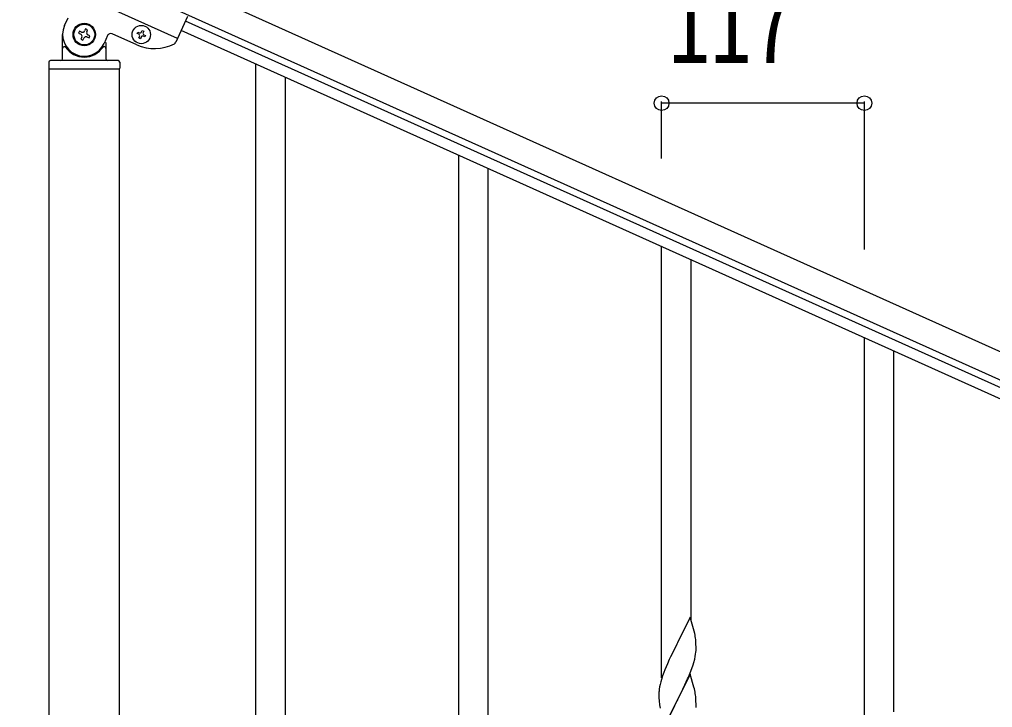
# Model space of a CAD drawing. Units: millimetres, scale not verified. Extents: x -4143 to 4140, y -2900 to 2898.
# Drawn here: x 768 to 1329, y -1031 to -634 of the extents above; entities that cross this region are included whole.
import ezdxf
from ezdxf.enums import TextEntityAlignment as Align

# ---------------------------------------------------------------- set-up
doc = ezdxf.new("R2010")
doc.units = ezdxf.units.MM
doc.header["$LTSCALE"] = 10
doc.layers.add('0-3_YKK_A1', color=4, linetype='Continuous')
doc.layers.add('0-4_YKK_D', color=6, linetype='Continuous')
doc.styles.add('ＭＳ ゴシック', font='')
doc.styles.get('ＭＳ ゴシック').set_extended_font_data('MS Gothic')

msp = doc.modelspace()

# ---------------------------------------------------------------- linework, layer by layer
at = {"layer": '0-3_YKK_A1'}
for p, q in [((775.21, -574.35), (1581.55, -937.24)), ((769.05, -588.03), (1575.39, -950.92)), ((858.69, -644.78), (767.5, -603.74)), ((793.49, -637.37), (795.54, -632.81)), ((864.44, -632.02), (857.74, -646.9)), ((1532.72, -936.1), (863.19, -634.78)), ((792.39, -656.5), (792.39, -642.5)), ((803.35, -641.09), (802.15, -640.54)), ((806.42, -643.91), (807.63, -644.46)), ((818.34, -643.07), (816.29, -647.63)), ((835.12, -648.43), (820.98, -642.07)), ((836.28, -642.35), (835.4, -641.95)), ((839.3, -642.65), (840.17, -643.05)), ((1530.25, -941.57), (860.73, -640.25)), ((793.39, -649.5), (793.66, -649.5)), ((816.39, -649.5), (816.11, -649.5)), ((817.39, -647.05), (817.39, -656.5)), ((784.39, -658.5), (784.39, -662)), ((824.39, -657.5), (785.39, -657.5)), ((825.39, -658.5), (825.39, -662)), ((903.89, -1515.81), (903.89, -659.68)), ((825.14, -662.5), (784.64, -662.5)), ((784.64, -1497.48), (784.64, -662.5)), ((824.89, -662.5), (784.89, -662.5)), ((825.14, -1497.48), (825.14, -662.5)), ((920.89, -1523.46), (920.89, -667.33)), ((1020.89, -1050.74), (1020.89, -712.33)), ((1037.89, -1043.66), (1037.89, -719.98)), ((1137.89, -1013.66), (1137.89, -764.99)), ((1154.89, -980.75), (1154.89, -772.64)), ((1254.89, -1066.31), (1254.89, -817.64)), ((1271.89, -1033.4), (1271.89, -825.29))]:
    msp.add_line(p, q, dxfattribs=at)
for points in [[(806.3, -640.97), (806.84, -639.76), (805.64, -639.22), (805.1, -640.42)], [(802.15, -640.54), (801.61, -641.75), (802.81, -642.29)], [(803.47, -644.03), (802.93, -645.24), (804.14, -645.78), (804.68, -644.58)], [(807.63, -644.46), (808.17, -643.25), (806.96, -642.71)], [(835.4, -641.95), (835.79, -641.08), (836.67, -641.47)], [(837.63, -644.01), (837.24, -644.89), (836.36, -644.49), (836.76, -643.62)], [(837.94, -640.99), (838.33, -640.12), (839.21, -640.51), (838.81, -641.39)], [(840.17, -643.05), (839.78, -643.92), (838.9, -643.53)], [(1154.29, -978.71), (1147.06, -993.56), (1146.72, -994.23), (1144.11, -999.43), (1143.01, -1001.73), (1142.34, -1003.16), (1141.23, -1005.62), (1139.76, -1009.15), (1139.17, -1010.67), (1138.45, -1012.69), (1137.81, -1014.68), (1137.39, -1016.14), (1137.03, -1017.56), (1136.74, -1018.95), (1136.52, -1020.28)], [(1157.02, -988.25), (1156.68, -986.83), (1154.29, -978.71)], [(1139.84, -1041.29), (1147.06, -1026.44), (1147.23, -1026.1), (1148.95, -1022.72), (1151.34, -1017.79), (1152.89, -1014.37), (1153.33, -1013.37), (1154.37, -1010.84), (1155.33, -1008.31), (1156.01, -1006.31), (1156.47, -1004.83), (1156.99, -1002.9), (1157.3, -1001.51), (1157.54, -1000.15), (1157.7, -998.86), (1157.76, -998.03), (1157.78, -997.23), (1157.78, -996.08), (1157.73, -994.36), (1157.67, -993.11), (1157.56, -991.7)], [(1154.29, -1011.58), (1147.06, -1026.44), (1146.72, -1027.11), (1143.9, -1032.75), (1142.34, -1036.03), (1141.23, -1038.5), (1139.76, -1042.02), (1138.99, -1044.05)], [(1157.02, -1021.12), (1156.8, -1020.18), (1156.55, -1019.22), (1154.29, -1011.58)], [(1136.39, -1021.56), (1136.35, -1022.37), (1136.34, -1022.77), (1136.36, -1024.63), (1136.39, -1025.64), (1136.44, -1026.58), (1136.52, -1027.75)], [(1157.76, -1030.9), (1157.78, -1030.1), (1157.78, -1028.96), (1157.73, -1027.23), (1157.67, -1025.98), (1157.56, -1024.57)], [(1136.69, -1029.34), (1136.83, -1030.33), (1137.01, -1031.28)]]:
    msp.add_lwpolyline(points, dxfattribs=at)
for centre, radius in [((804.89, -642.5), 6.5), ((804.89, -642.5), 6), ((837.79, -642.5), 5.3)]:
    msp.add_circle(centre, radius, dxfattribs=at)
for centre, radius, start, end in [((804.89, -642.5), 12.5, 155.77, 335.77), ((802.27, -643.49), 1.32, 335.77, 65.77), ((803.89, -639.88), 1.32, 245.77, 335.77), ((805.88, -645.12), 1.32, 65.77, 155.77), ((807.51, -641.51), 1.32, 155.77, 245.77), ((820.16, -643.89), 2, 65.77, 155.77), ((835.88, -643.22), 0.96, 335.77, 65.77), ((837.06, -640.6), 0.96, 245.77, 335.77), ((838.51, -644.41), 0.96, 65.77, 155.77), ((839.69, -641.78), 0.96, 155.77, 245.77), ((793.39, -650.5), 1, 90, 180), ((793.66, -650), 0.5, 33.749, 90), ((804.89, -642.5), 13, 213.749, 326.251), ((816.11, -650), 0.5, 90, 146.251), ((816.39, -650.5), 1, 0, 90), ((845.38, -625.63), 25, 245.77, 297.2701), ((855.92, -646.07), 2, 297.2701, 335.77), ((791.39, -656.5), 1, 270, 0), ((818.39, -656.5), 1, 180, 270), ((785.39, -658.5), 1, 90, 180), ((784.89, -662), 0.5, 180, 270), ((824.39, -658.5), 1, 0, 90), ((824.89, -662), 0.5, 270, 0), ((1115.55, -996.95), 42.37, 9.5672, 11.859), ((1112.7, -996.56), 45.12, 6.176, 8.4678), ((1168.33, -1024.17), 32.04, 173.0323, 175.3241), ((1115.55, -1029.82), 42.37, 9.5672, 11.859), ((1112.7, -1029.43), 45.12, 6.176, 8.4678), ((1176.35, -1024.29), 39.98, 184.9569, 187.2487)]:
    msp.add_arc(centre, radius, start, end, dxfattribs=at)
at = {"layer": '0-4_YKK_D'}
for p, q in [((1137.89, -713.99), (1137.89, -681.12)), ((1254.89, -682.12), (1137.89, -682.12)), ((1254.89, -766.64), (1254.89, -681.12))]:
    msp.add_line(p, q, dxfattribs=at)
for centre in [(1137.89, -682.12), (1254.89, -682.12)]:
    msp.add_circle(centre, 4.25, dxfattribs=at)

# ---------------------------------------------------------------- texts
at = {"layer": '0-4_YKK_D', "style": 'ＭＳ ゴシック', "width": 0.8}
msp.add_text('117', height=43.99, dxfattribs=at).set_placement((1141.99, -672.12), align=Align.BOTTOM_LEFT)

doc.saveas('drawing.dxf')
